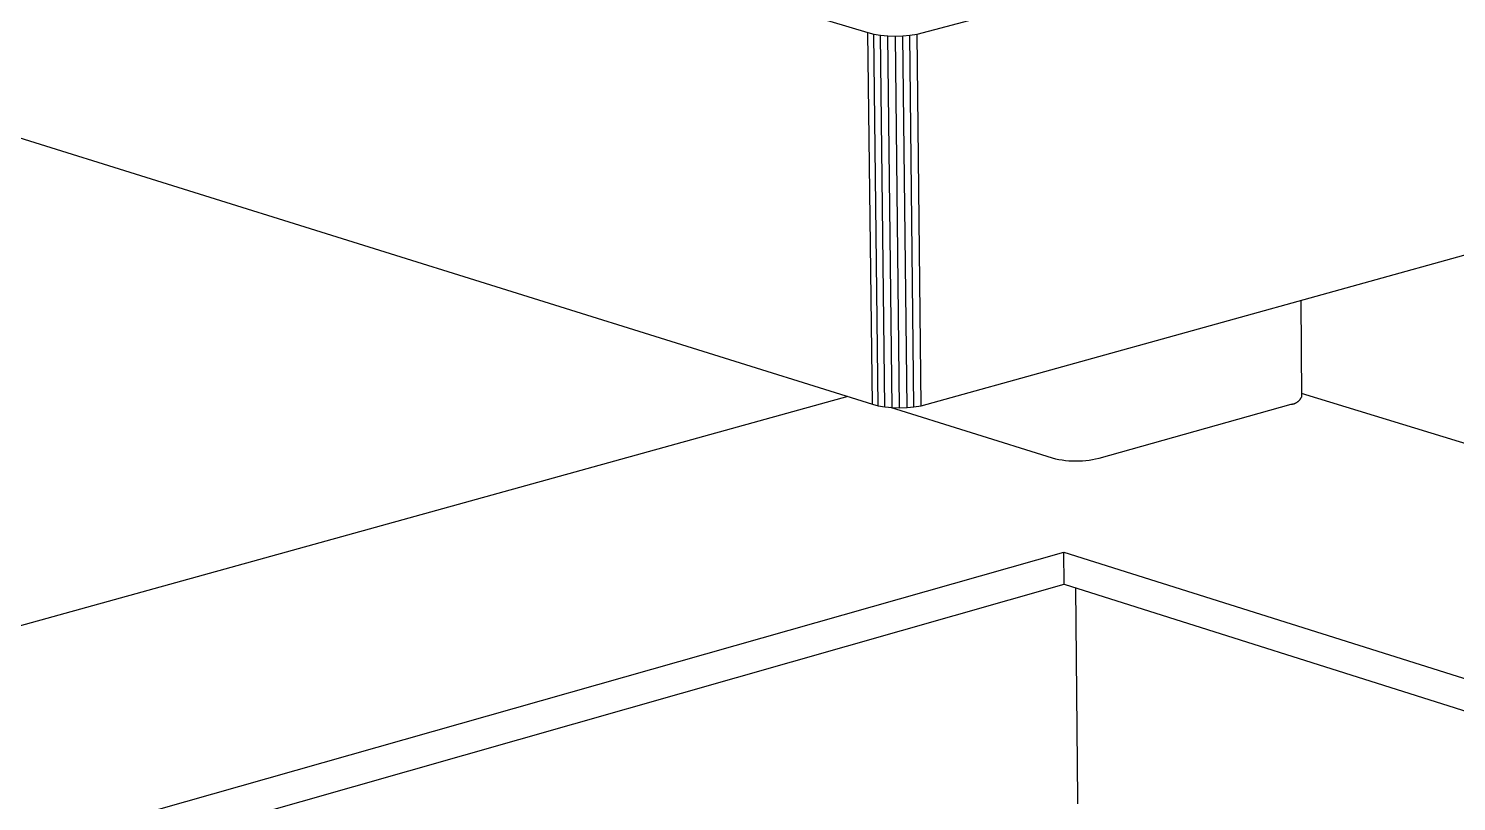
# Model space of a CAD drawing. Header units: millimetres. Extents: x -987 to 2591, y -102 to 2398.
# Drawn here: x -78.4 to 35.9, y 646.6 to 708.6 of the extents above; entities that cross this region are included whole.
import ezdxf

# ---------------------------------------------------------------- set-up
doc = ezdxf.new("R2010")
doc.units = ezdxf.units.MM
doc.header["$MEASUREMENT"] = 0
doc.layers.add('Utwórz2D linie widoczne', color=7, linetype='Continuous', true_color=0x000000)

msp = doc.modelspace()

# ---------------------------------------------------------------- linework, layer by layer
at = {"layer": 'Utwórz2D linie widoczne'}
for p, q in [((-191.25, 762.26), (-11.21, 708.25)), ((-7.27, 708.11), (190.17, 760.8)), ((-190.09, 734.5), (-10.85, 678.47)), ((-6.94, 678.33), (189.56, 732.98)), ((-10.85, 678.47), (-11.21, 708.25)), ((-11.21, 708.25), (-10.74, 708.13)), ((-10.39, 678.35), (-10.74, 708.13)), ((-10.74, 708.13), (-10.19, 708.04)), ((-9.85, 678.26), (-10.19, 708.04)), ((-10.19, 708.04), (-9.61, 707.99)), ((-9.27, 678.2), (-9.61, 707.99)), ((-9.61, 707.99), (-9.01, 707.97)), ((-9.01, 707.97), (-8.41, 707.99)), ((-8.67, 678.18), (-9.01, 707.97)), ((-8.41, 707.99), (-7.85, 708.04)), ((-8.07, 678.2), (-8.41, 707.99)), ((-7.85, 708.04), (-7.27, 708.11)), ((-7.52, 678.26), (-7.85, 708.04)), ((-6.94, 678.33), (-7.27, 708.11)), ((23.47, 686.79), (23.52, 679.04)), ((150.25, 640.34), (23.51, 679.34)), ((-12.83, 679.09), (-185.84, 631.12)), ((-10.85, 678.47), (-10.39, 678.35)), ((-10.39, 678.35), (-9.85, 678.26)), ((-9.85, 678.26), (-9.27, 678.2)), ((-9.43, 678.22), (3.56, 674.16)), ((-9.27, 678.2), (-8.67, 678.18)), ((-8.67, 678.18), (-8.07, 678.2)), ((-8.07, 678.2), (-7.52, 678.26)), ((-7.52, 678.26), (-6.94, 678.33)), ((7.3, 674.14), (22.69, 678.47)), ((22.69, 678.47), (22.72, 678.47)), ((22.72, 678.47), (22.76, 678.48)), ((22.76, 678.48), (22.79, 678.48)), ((22.79, 678.48), (22.82, 678.49)), ((22.82, 678.49), (22.85, 678.49)), ((22.85, 678.49), (22.89, 678.5)), ((22.89, 678.5), (22.92, 678.51)), ((22.92, 678.51), (22.95, 678.52)), ((22.95, 678.52), (22.98, 678.53)), ((22.98, 678.53), (23.01, 678.54)), ((23.01, 678.54), (23.04, 678.56)), ((23.04, 678.56), (23.07, 678.57)), ((23.07, 678.57), (23.1, 678.59)), ((23.1, 678.59), (23.13, 678.6)), ((23.13, 678.6), (23.16, 678.62)), ((23.16, 678.62), (23.18, 678.64)), ((23.18, 678.64), (23.21, 678.66)), ((23.21, 678.66), (23.24, 678.68)), ((23.24, 678.68), (23.26, 678.7)), ((23.26, 678.7), (23.29, 678.72)), ((23.29, 678.72), (23.31, 678.74)), ((23.31, 678.74), (23.33, 678.76)), ((23.33, 678.76), (23.36, 678.79)), ((23.36, 678.79), (23.38, 678.81)), ((23.38, 678.81), (23.4, 678.84)), ((23.4, 678.84), (23.42, 678.87)), ((23.42, 678.87), (23.44, 678.89)), ((23.44, 678.89), (23.45, 678.92)), ((23.45, 678.92), (23.47, 678.95)), ((23.47, 678.95), (23.49, 678.98)), ((23.49, 678.98), (23.5, 679.01)), ((23.5, 679.01), (23.52, 679.04)), ((3.56, 674.16), (3.82, 674.1)), ((3.82, 674.1), (4.09, 674.04)), ((4.09, 674.04), (4.35, 674)), ((4.35, 674), (4.62, 673.97)), ((4.62, 673.97), (4.89, 673.94)), ((4.89, 673.94), (5.16, 673.93)), ((5.16, 673.93), (5.43, 673.92)), ((5.43, 673.92), (5.7, 673.92)), ((5.7, 673.92), (5.97, 673.94)), ((5.97, 673.94), (6.24, 673.96)), ((6.24, 673.96), (6.5, 673.99)), ((6.5, 673.99), (6.77, 674.03)), ((6.77, 674.03), (7.03, 674.08)), ((7.03, 674.08), (7.3, 674.14)), ((-123.81, 630.19), (4.49, 666.61)), ((4.49, 666.61), (123.74, 628.98)), ((4.51, 664.05), (4.49, 666.61)), ((-119.57, 628.71), (4.51, 664.05)), ((4.51, 664.05), (119.48, 627.65)), ((5.6, 646.82), (5.45, 663.75)), ((5.61, 646.45), (5.6, 646.82))]:
    msp.add_line(p, q, dxfattribs=at)

doc.saveas('drawing.dxf')
